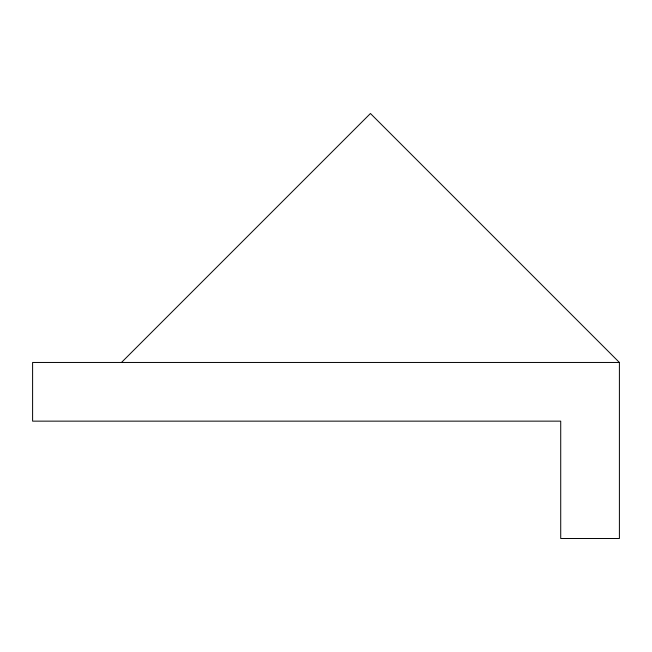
<?xml version="1.0" encoding="UTF-8"?>
<svg xmlns="http://www.w3.org/2000/svg" width="652" height="652" viewBox="0 0 652 652"><rect width="100%" height="100%" fill="white"/><g stroke="black" fill="none" stroke-linecap="round" stroke-linejoin="round"><path stroke-width="0.98" d="M121.484 362.463L370.442 113.497L619.4 362.463L619.4 538.503L560.72 538.503L560.72 421.143L32.6 421.143L32.6 362.463L619.4 362.463"/></g></svg>
